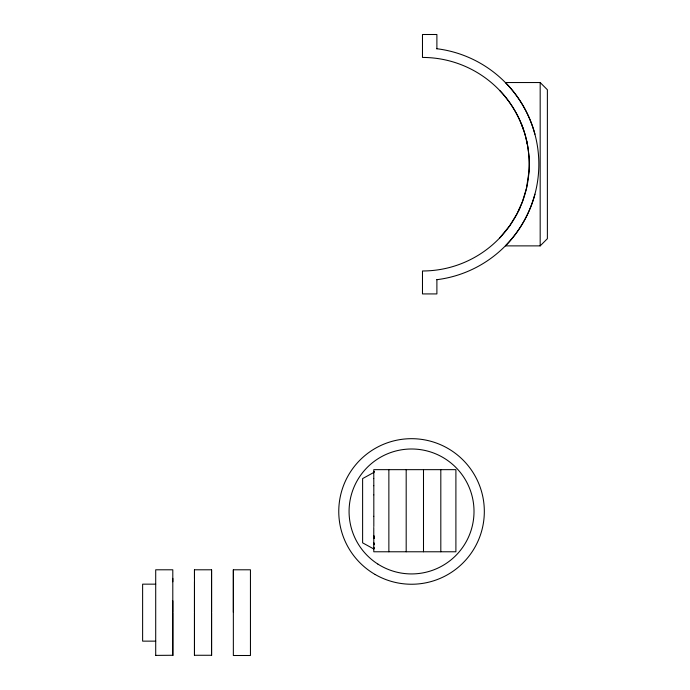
<?xml version="1.0" encoding="UTF-8"?>
<svg xmlns="http://www.w3.org/2000/svg" width="690" height="690" viewBox="0 0 690 690"><rect width="100%" height="100%" fill="white"/><g stroke="black" fill="none" stroke-linecap="round" stroke-linejoin="round"><path stroke-width="1.03" d="M172.802 581.774L172.802 578.367M155.707 655.267L155.707 569.793L172.802 569.793L172.811 655.5L172.811 613.048M194.468 612.263L194.476 581.765M194.476 578.367L194.476 569.793L211.571 569.793L211.571 612.263M211.571 569.845L211.571 655.5L211.571 613.048M233.349 612.272L233.349 569.793L250.444 569.793L250.453 655.5L233.349 655.5L233.349 569.793M373.79 478.731L373.816 485.726M373.816 495.006L373.825 516.146M194.468 613.048L194.468 655.5L194.476 569.802M373.816 485.855L373.825 494.859M373.825 516.293L373.825 526.573M373.782 527.427L373.782 551.776L455.9 551.776L455.9 469.657L373.782 469.657L373.79 478.618M373.782 472.598L373.997 471.391L373.782 472.452L362.612 478.593L362.612 542.84L373.782 548.981M534.923 194.218C529.73 213.598 519.484 231.599 505.382 245.881L540.175 245.881L547.377 238.68L547.377 89.743L540.175 82.541L505.382 82.541C519.484 96.824 529.73 114.825 534.923 134.205M522.459 201.661L526.522 188.172L529.014 171.232A60.798 34.595 -90 0 0 529.075 157.216L527.816 146.806L525.607 136.56M522.459 201.678L517.086 213.693L509.686 225.811M518.509 210.881L519.88 207.932M509.686 225.811L499.655 237.99M500.914 236.653L501.595 235.911M172.802 655.267L155.707 655.388M155.699 584.154L142.623 584.154L142.623 641.139L155.699 641.139M194.476 655.267L211.571 655.267M499.655 90.433C511.178 102.474 519.803 117.248 524.641 133.196M521.278 123.734L523.598 129.944M524.641 133.204L525.357 135.714M526.444 139.898L527.177 143.313M373.808 535.811L373.997 538.536L373.816 535.707M172.802 600.852L172.811 612.263M540.175 82.541L540.175 245.881M440.815 469.657L440.815 551.776M436.891 48.904L436.891 34.5L422.478 34.5L422.478 57.442A106.769 106.769 0 0 1 529.247 164.211A106.769 106.769 0 0 1 422.478 270.98L422.478 293.923L436.891 293.923L436.891 279.519M423.496 469.657L423.496 551.776M406.186 469.657L406.186 551.776M388.867 469.657L388.867 551.776M436.882 48.731A116.377 116.377 0 0 1 436.882 279.692M373.79 542.883L373.997 544.781L373.79 542.814M373.997 548.714L373.782 547.343L373.997 548.714M375.153 574.494A72.786 72.786 0 0 0 484.328 511.463A72.786 72.786 0 0 0 375.153 448.431A72.786 72.786 0 0 0 375.153 574.494M377.93 564.118A62.471 62.471 0 0 0 473.952 514.248A62.471 62.471 0 0 0 382.752 456.021A62.471 62.471 0 0 0 377.93 564.118"/></g></svg>
